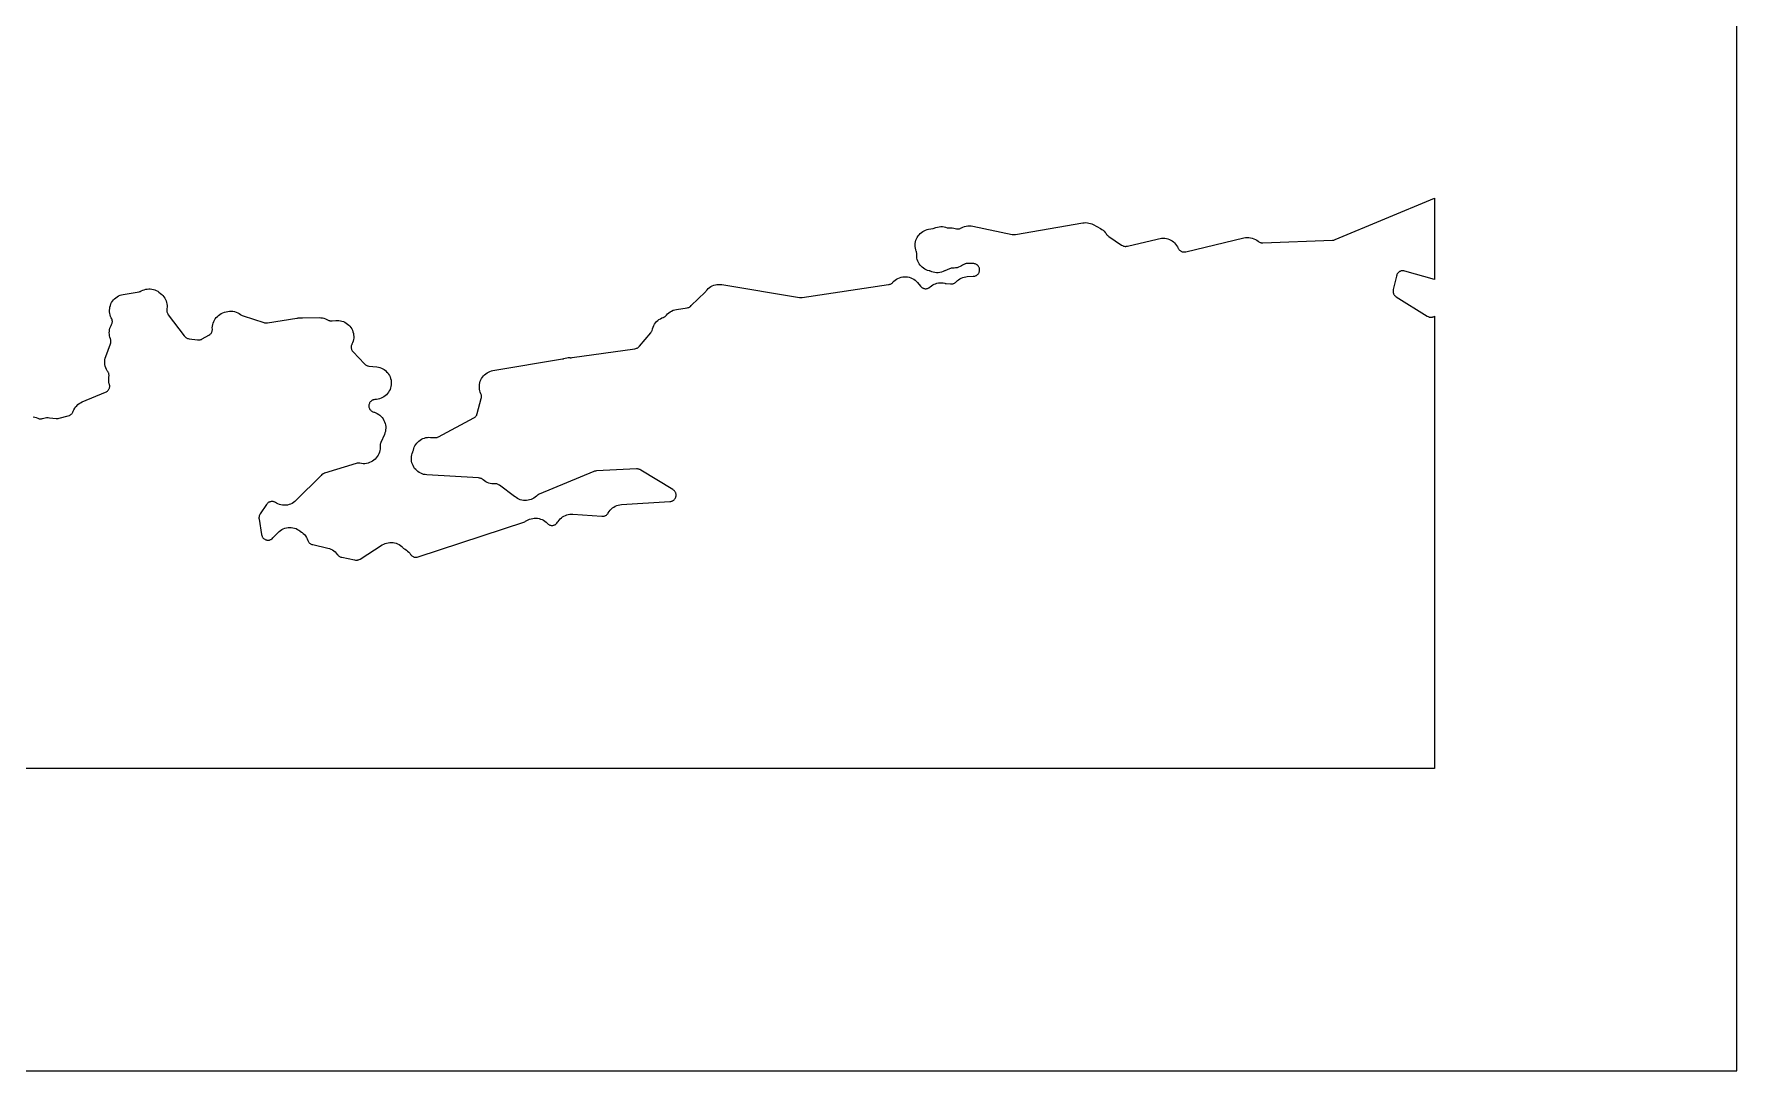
# Model space of a CAD drawing. Header units: metres. Extents: x 0 to 400, y 0 to 202.
# Drawn here: x 332.4 to 400, y 0 to 41.1 of the extents above; entities that cross this region are included whole.
import ezdxf

# ---------------------------------------------------------------- set-up
doc = ezdxf.new("R2010")
doc.units = ezdxf.units.M

msp = doc.modelspace()

# ---------------------------------------------------------------- linework, layer by layer
msp.add_lwpolyline([(400, 202.2006), (0, 202.2006), (0, -0.0004), (400, -0.0004), (400, 202.2006)], close=True)
msp.add_lwpolyline([(332.41, 25.9476), (332.472, 25.9356), (332.533, 25.9176), (332.591, 25.8936), (332.597, 25.8916), (332.624, 25.8806), (332.644, 25.8756), (332.671, 25.8716), (332.699, 25.8706), (332.722, 25.8716), (332.746, 25.8746), (332.773, 25.8816), (332.777, 25.8836), (332.832, 25.8996), (332.888, 25.9106), (332.945, 25.9176), (333.003, 25.9186), (333.06, 25.9146), (333.325, 25.8846), (333.361, 25.8826), (333.383, 25.8836), (333.408, 25.8866), (333.445, 25.8946), (333.805, 25.9906), (333.846, 26.0036), (333.867, 26.0126), (333.888, 26.0246), (333.909, 26.0386), (333.925, 26.0536), (333.945, 26.0736), (333.961, 26.0946), (333.974, 26.1136), (333.984, 26.1346), (333.999, 26.1726), (334.025, 26.2326), (334.058, 26.2896), (334.096, 26.3436), (334.139, 26.3926), (334.187, 26.4376), (334.239, 26.4776), (334.295, 26.5116), (334.355, 26.5396), (335.279, 26.9246), (335.314, 26.9416), (335.335, 26.9546), (335.357, 26.9716), (335.378, 26.9906), (335.391, 27.0046), (335.405, 27.0226), (335.418, 27.0466), (335.43, 27.0716), (335.438, 27.0926), (335.443, 27.1156), (335.447, 27.1406), (335.448, 27.1656), (335.447, 27.1906), (335.444, 27.2116), (335.437, 27.2406), (335.434, 27.2506), (335.43, 27.2656), (335.419, 27.3106), (335.41, 27.3716), (335.407, 27.4336), (335.41, 27.4946), (335.416, 27.5426), (335.418, 27.5556), (335.42, 27.5796), (335.42, 27.6056), (335.419, 27.6246), (335.414, 27.6496), (335.407, 27.6766), (335.399, 27.6966), (335.388, 27.7196), (335.372, 27.7446), (335.351, 27.7756), (335.319, 27.8326), (335.293, 27.8926), (335.273, 27.9556), (335.26, 28.0196), (335.253, 28.0846), (335.253, 28.1506), (335.259, 28.2156), (335.272, 28.2796), (335.292, 28.3426), (335.475, 28.8436), (335.487, 28.8826), (335.492, 28.9046), (335.494, 28.9276), (335.495, 28.9556), (335.493, 28.9786), (335.489, 29.0006), (335.48, 29.0296), (335.473, 29.0496), (335.454, 29.1066), (335.441, 29.1656), (335.433, 29.2256), (335.431, 29.2856), (335.434, 29.3456), (335.444, 29.4056), (335.458, 29.4636), (335.478, 29.5206), (335.503, 29.5756), (335.525, 29.6186), (335.537, 29.6456), (335.544, 29.6696), (335.55, 29.6966), (335.552, 29.7166), (335.552, 29.7386), (335.549, 29.7666), (335.545, 29.7926), (335.539, 29.8136), (335.529, 29.8366), (335.511, 29.8716), (335.485, 29.9296), (335.465, 29.9906), (335.451, 30.0526), (335.443, 30.1156), (335.441, 30.1796), (335.446, 30.2436), (335.456, 30.3056), (335.473, 30.3676), (335.496, 30.4266), (335.525, 30.4836), (335.559, 30.5376), (335.598, 30.5886), (335.642, 30.6346), (335.69, 30.6756), (335.742, 30.7126), (335.797, 30.7446), (335.856, 30.7706), (335.916, 30.7906), (335.978, 30.8036), (336.61, 30.9136), (336.646, 30.9216), (336.667, 30.9286), (336.689, 30.9376), (336.701, 30.9446), (336.756, 30.9716), (336.814, 30.9936), (336.874, 31.0096), (336.935, 31.0196), (336.997, 31.0246), (337.059, 31.0226), (337.12, 31.0156), (337.18, 31.0026), (337.239, 30.9836), (337.296, 30.9596), (337.351, 30.9296), (337.402, 30.8946), (337.466, 30.8466), (337.514, 30.8076), (337.558, 30.7626), (337.597, 30.7146), (337.632, 30.6626), (337.662, 30.6076), (337.686, 30.5506), (337.704, 30.4906), (337.717, 30.4296), (337.724, 30.3676), (337.725, 30.3056), (337.719, 30.2426), (337.712, 30.1856), (337.711, 30.1596), (337.713, 30.1356), (337.717, 30.1106), (337.725, 30.0836), (337.735, 30.0596), (337.747, 30.0366), (337.772, 29.9996), (338.404, 29.1596), (338.429, 29.1306), (338.448, 29.1116), (338.471, 29.0936), (338.49, 29.0806), (338.51, 29.0706), (338.535, 29.0606), (338.558, 29.0536), (338.597, 29.0466), (338.93, 29.0016), (338.971, 28.9986), (338.993, 28.9986), (339.015, 29.0006), (339.04, 29.0056), (339.063, 29.0126), (339.085, 29.0216), (339.118, 29.0386), (339.378, 29.1876), (339.414, 29.2106), (339.435, 29.2266), (339.451, 29.2426), (339.468, 29.2626), (339.482, 29.2836), (339.493, 29.3036), (339.504, 29.3286), (339.512, 29.3536), (339.517, 29.3766), (339.519, 29.4016), (339.519, 29.4216), (339.518, 29.4856), (339.523, 29.5486), (339.534, 29.6106), (339.552, 29.6716), (339.575, 29.7306), (339.603, 29.7866), (339.637, 29.8396), (339.676, 29.8896), (339.72, 29.9356), (339.768, 29.9766), (339.819, 30.0136), (339.874, 30.0446), (339.932, 30.0696), (340.007, 30.0986), (340.071, 30.1196), (340.136, 30.1336), (340.202, 30.1416), (340.268, 30.1416), (340.335, 30.1356), (340.4, 30.1226), (340.464, 30.1036), (340.525, 30.0766), (340.583, 30.0446), (340.638, 30.0066), (340.654, 29.9946), (340.678, 29.9796), (340.702, 29.9676), (340.742, 29.9516), (341.556, 29.6896), (341.593, 29.6796), (341.619, 29.6756), (341.642, 29.6736), (341.665, 29.6736), (341.705, 29.6786), (342.872, 29.8656), (342.873, 29.8656), (342.892, 29.8686), (342.926, 29.8746), (342.979, 29.8786), (343.033, 29.8796), (343.099, 29.8766), (343.76, 29.8856), (343.823, 29.8836), (343.886, 29.8746), (343.947, 29.8606), (344.006, 29.8406), (344.064, 29.8146), (344.108, 29.7896), (344.136, 29.7756), (344.161, 29.7656), (344.183, 29.7606), (344.211, 29.7556), (344.237, 29.7546), (344.277, 29.7566), (344.412, 29.7706), (344.475, 29.7746), (344.538, 29.7716), (344.601, 29.7636), (344.662, 29.7486), (344.722, 29.7276), (344.779, 29.7016), (344.834, 29.6696), (344.885, 29.6326), (344.933, 29.5906), (344.976, 29.5436), (345.014, 29.4936), (345.047, 29.4396), (345.075, 29.3826), (345.097, 29.3236), (345.114, 29.2626), (345.124, 29.2006), (345.128, 29.1366), (345.126, 29.0736), (345.118, 29.0116), (345.103, 28.9496), (345.083, 28.8896), (345.057, 28.8316), (345.047, 28.8116), (345.038, 28.7886), (345.031, 28.7656), (345.026, 28.7396), (345.025, 28.7176), (345.025, 28.6936), (345.028, 28.6676), (345.034, 28.6436), (345.042, 28.6166), (345.052, 28.5946), (345.064, 28.5736), (345.076, 28.5556), (345.103, 28.5256), (345.551, 28.0546), (345.581, 28.0266), (345.6, 28.0116), (345.622, 27.9986), (345.646, 27.9866), (345.669, 27.9776), (345.692, 27.9716), (345.733, 27.9656), (346.041, 27.9316), (346.104, 27.9216), (346.165, 27.9056), (346.225, 27.8836), (346.282, 27.8566), (346.336, 27.8226), (346.387, 27.7846), (346.433, 27.7416), (346.476, 27.6936), (346.513, 27.6426), (346.545, 27.5876), (346.572, 27.5306), (346.593, 27.4706), (346.608, 27.4086), (346.616, 27.3456), (346.619, 27.2816), (346.615, 27.2186), (346.605, 27.1556), (346.589, 27.0946), (346.568, 27.0346), (346.54, 26.9776), (346.507, 26.9236), (346.469, 26.8726), (346.426, 26.8256), (346.378, 26.7836), (346.327, 26.7456), (346.272, 26.7136), (346.214, 26.6866), (346.154, 26.6656), (346.093, 26.6516), (346.03, 26.6426), (345.971, 26.6366), (345.93, 26.6306), (345.905, 26.6246), (345.884, 26.6176), (345.863, 26.6076), (345.84, 26.5936), (345.818, 26.5776), (345.8, 26.5606), (345.785, 26.5446), (345.771, 26.5246), (345.757, 26.5016), (345.747, 26.4806), (345.738, 26.4546), (345.733, 26.4326), (345.729, 26.4076), (345.728, 26.3806), (345.729, 26.3566), (345.733, 26.3346), (345.739, 26.3096), (345.749, 26.2846), (345.759, 26.2626), (345.773, 26.2406), (345.787, 26.2216), (345.803, 26.2056), (345.823, 26.1886), (345.845, 26.1726), (345.864, 26.1606), (345.886, 26.1516), (345.924, 26.1386), (345.947, 26.1326), (346.006, 26.1106), (346.064, 26.0816), (346.118, 26.0486), (346.169, 26.0096), (346.215, 25.9656), (346.257, 25.9176), (346.294, 25.8656), (346.326, 25.8106), (346.352, 25.7516), (346.373, 25.6916), (346.387, 25.6286), (346.395, 25.5656), (346.397, 25.5016), (346.392, 25.4376), (346.382, 25.3746), (346.365, 25.3136), (346.342, 25.2536), (346.201, 24.9346), (346.185, 24.8946), (346.178, 24.8696), (346.174, 24.8456), (346.173, 24.8186), (346.175, 24.7616), (346.175, 24.7396), (346.175, 24.7386), (346.172, 24.6736), (346.162, 24.6096), (346.146, 24.5456), (346.123, 24.4846), (346.095, 24.4266), (346.061, 24.3706), (346.021, 24.3196), (345.976, 24.2716), (345.927, 24.2286), (345.874, 24.1916), (345.817, 24.1596), (345.758, 24.1326), (345.696, 24.1126), (345.632, 24.0996), (345.567, 24.0916), (345.502, 24.0906), (345.437, 24.0966), (345.373, 24.1086), (345.362, 24.1116), (345.336, 24.1156), (345.311, 24.1166), (345.287, 24.1156), (345.259, 24.1106), (345.218, 24.1006), (343.964, 23.7086), (343.928, 23.6946), (343.905, 23.6836), (343.885, 23.6716), (343.863, 23.6556), (343.832, 23.6276), (342.836, 22.6306), (342.788, 22.5876), (342.736, 22.5486), (342.681, 22.5156), (342.622, 22.4886), (342.561, 22.4666), (342.498, 22.4516), (342.433, 22.4426), (342.369, 22.4406), (342.304, 22.4446), (342.24, 22.4556), (342.178, 22.4726), (342.117, 22.4956), (342.059, 22.5246), (342.026, 22.5456), (341.994, 22.5636), (341.973, 22.5736), (341.952, 22.5806), (341.927, 22.5856), (341.901, 22.5886), (341.877, 22.5896), (341.855, 22.5886), (341.828, 22.5836), (341.805, 22.5776), (341.784, 22.5696), (341.762, 22.5596), (341.739, 22.5456), (341.721, 22.5316), (341.704, 22.5156), (341.688, 22.4986), (341.665, 22.4676), (341.418, 22.0976), (341.399, 22.0656), (341.389, 22.0446), (341.381, 22.0236), (341.375, 22.0026), (341.371, 21.9736), (341.369, 21.9516), (341.369, 21.9316), (341.374, 21.8936), (341.473, 21.2816), (341.482, 21.2416), (341.489, 21.2186), (341.499, 21.1956), (341.509, 21.1756), (341.523, 21.1556), (341.538, 21.1376), (341.555, 21.1206), (341.574, 21.1046), (341.596, 21.0906), (341.617, 21.0796), (341.638, 21.0706), (341.661, 21.0636), (341.682, 21.0586), (341.709, 21.0566), (341.736, 21.0556), (341.759, 21.0576), (341.781, 21.0616), (341.804, 21.0686), (341.828, 21.0786), (341.851, 21.0896), (341.867, 21.0996), (341.887, 21.1156), (341.918, 21.1446), (342.124, 21.3616), (342.171, 21.4056), (342.222, 21.4456), (342.276, 21.4796), (342.334, 21.5086), (342.395, 21.5316), (342.458, 21.5486), (342.522, 21.5586), (342.586, 21.5626), (342.651, 21.5596), (342.715, 21.5506), (342.778, 21.5356), (342.839, 21.5146), (342.897, 21.4866), (342.953, 21.4536), (342.985, 21.4296), (343.005, 21.4146), (343.057, 21.3786), (343.076, 21.3656), (343.127, 21.3226), (343.173, 21.2756), (343.214, 21.2226), (343.25, 21.1666), (343.28, 21.1076), (343.304, 21.0456), (343.305, 21.0426), (343.316, 21.0166), (343.327, 20.9966), (343.341, 20.9766), (343.359, 20.9546), (343.375, 20.9396), (343.396, 20.9226), (343.416, 20.9096), (343.438, 20.8986), (343.462, 20.8886), (343.501, 20.8786), (344.097, 20.7436), (344.161, 20.7256), (344.222, 20.7016), (344.281, 20.6706), (344.336, 20.6346), (344.388, 20.5926), (344.435, 20.5466), (344.477, 20.4946), (344.494, 20.4706), (344.511, 20.4516), (344.528, 20.4356), (344.547, 20.4206), (344.568, 20.4086), (344.592, 20.3966), (344.616, 20.3876), (344.655, 20.3766), (345.159, 20.2706), (345.199, 20.2646), (345.226, 20.2626), (345.248, 20.2636), (345.275, 20.2666), (345.296, 20.2716), (345.318, 20.2786), (345.342, 20.2896), (345.377, 20.3086), (346.261, 20.8656), (346.316, 20.8966), (346.374, 20.9226), (346.434, 20.9426), (346.497, 20.9566), (346.56, 20.9636), (346.623, 20.9656), (346.686, 20.9606), (346.749, 20.9496), (346.81, 20.9326), (346.869, 20.9096), (346.926, 20.8806), (346.98, 20.8466), (347.03, 20.8076), (347.076, 20.7636), (347.094, 20.7446), (347.112, 20.7286), (347.133, 20.7136), (347.169, 20.6936), (347.219, 20.6606), (347.266, 20.6236), (347.309, 20.5826), (347.349, 20.5376), (347.384, 20.4896), (347.387, 20.4836), (347.402, 20.4656), (347.419, 20.4486), (347.437, 20.4336), (347.46, 20.4176), (347.481, 20.4056), (347.501, 20.3966), (347.528, 20.3886), (347.55, 20.3836), (347.574, 20.3806), (347.597, 20.3806), (347.621, 20.3826), (347.647, 20.3866), (347.686, 20.3976), (351.909, 21.7906), (351.947, 21.8056), (351.971, 21.8176), (351.993, 21.8316), (352.048, 21.8616), (352.106, 21.8876), (352.166, 21.9066), (352.228, 21.9206), (352.29, 21.9276), (352.354, 21.9296), (352.417, 21.9246), (352.479, 21.9136), (352.54, 21.8966), (352.599, 21.8736), (352.655, 21.8456), (352.709, 21.8116), (352.759, 21.7726), (352.804, 21.7296), (352.824, 21.7086), (352.842, 21.6936), (352.863, 21.6786), (352.883, 21.6676), (352.904, 21.6576), (352.929, 21.6496), (352.954, 21.6436), (352.977, 21.6416), (352.999, 21.6406), (353.026, 21.6426), (353.052, 21.6466), (353.072, 21.6516), (353.093, 21.6596), (353.115, 21.6696), (353.138, 21.6836), (353.158, 21.6986), (353.175, 21.7146), (353.191, 21.7316), (353.216, 21.7656), (353.242, 21.8036), (353.279, 21.8526), (353.32, 21.8986), (353.366, 21.9396), (353.415, 21.9766), (353.467, 22.0086), (353.523, 22.0356), (353.58, 22.0566), (353.639, 22.0726), (353.7, 22.0826), (353.761, 22.0876), (353.822, 22.0856), (354.972, 22.0076), (355.013, 22.0066), (355.036, 22.0076), (355.058, 22.0116), (355.084, 22.0196), (355.109, 22.0296), (355.13, 22.0406), (355.149, 22.0526), (355.17, 22.0696), (355.188, 22.0866), (355.203, 22.1046), (355.217, 22.1256), (355.224, 22.1376), (355.258, 22.1936), (355.298, 22.2446), (355.343, 22.2926), (355.392, 22.3356), (355.445, 22.3726), (355.502, 22.4046), (355.561, 22.4306), (355.623, 22.4516), (355.687, 22.4646), (355.751, 22.4726), (357.666, 22.5926), (357.707, 22.5966), (357.733, 22.6026), (357.754, 22.6086), (357.774, 22.6176), (357.801, 22.6326), (357.821, 22.6456), (357.837, 22.6596), (357.855, 22.6776), (357.87, 22.6966), (357.883, 22.7166), (357.895, 22.7386), (357.904, 22.7606), (357.911, 22.7856), (357.916, 22.8086), (357.918, 22.8326), (357.918, 22.8576), (357.916, 22.8816), (357.91, 22.9076), (357.904, 22.9296), (357.895, 22.9506), (357.884, 22.9716), (357.869, 22.9936), (357.854, 23.0126), (357.836, 23.0296), (357.818, 23.0456), (357.785, 23.0676), (356.514, 23.8386), (356.481, 23.8576), (356.46, 23.8656), (356.432, 23.8746), (356.407, 23.8796), (356.384, 23.8816), (356.344, 23.8816), (354.759, 23.8036), (354.724, 23.8006), (354.702, 23.7966), (354.681, 23.7916), (354.649, 23.7796), (352.483, 22.8786), (352.444, 22.8596), (352.424, 22.8476), (352.406, 22.8336), (352.374, 22.8046), (352.327, 22.7636), (352.275, 22.7286), (352.221, 22.6986), (352.164, 22.6736), (352.105, 22.6546), (352.044, 22.6406), (351.982, 22.6336), (351.92, 22.6316), (351.858, 22.6366), (351.796, 22.6466), (351.736, 22.6626), (351.678, 22.6846), (351.622, 22.7116), (351.569, 22.7446), (351.534, 22.7706), (351.519, 22.7816), (351.517, 22.7836), (351.507, 22.7916), (350.911, 23.2356), (350.877, 23.2586), (350.855, 23.2706), (350.833, 23.2806), (350.81, 23.2876), (350.786, 23.2926), (350.761, 23.2956), (350.739, 23.2956), (350.735, 23.2956), (350.672, 23.2936), (350.609, 23.2976), (350.546, 23.3086), (350.485, 23.3246), (350.426, 23.3466), (350.369, 23.3746), (350.315, 23.4086), (350.264, 23.4466), (350.237, 23.4706), (350.213, 23.4866), (350.192, 23.4986), (350.171, 23.5076), (350.144, 23.5156), (350.123, 23.5206), (350.084, 23.5246), (348.024, 23.6486), (347.962, 23.6556), (347.901, 23.6686), (347.841, 23.6866), (347.784, 23.7106), (347.729, 23.7406), (347.677, 23.7746), (347.629, 23.8146), (347.585, 23.8586), (347.545, 23.9066), (347.51, 23.9576), (347.48, 24.0126), (347.456, 24.0696), (347.437, 24.1296), (347.424, 24.1906), (347.416, 24.2526), (347.415, 24.3146), (347.42, 24.3766), (347.431, 24.4386), (347.448, 24.4986), (347.47, 24.5566), (347.479, 24.5776), (347.487, 24.6006), (347.493, 24.6276), (347.509, 24.6876), (347.53, 24.7456), (347.557, 24.8006), (347.589, 24.8536), (347.626, 24.9026), (347.668, 24.9486), (347.713, 24.9906), (347.763, 25.0276), (347.816, 25.0596), (347.871, 25.0866), (347.929, 25.1076), (347.989, 25.1236), (348.05, 25.1336), (348.111, 25.1386), (348.173, 25.1366), (348.326, 25.1256), (348.364, 25.1246), (348.387, 25.1256), (348.409, 25.1296), (348.434, 25.1366), (348.455, 25.1436), (348.487, 25.1586), (349.887, 25.9056), (349.923, 25.9266), (349.941, 25.9396), (349.96, 25.9576), (349.977, 25.9766), (349.992, 25.9986), (350.006, 26.0216), (350.016, 26.0446), (350.029, 26.0856), (350.185, 26.6816), (350.194, 26.7216), (350.197, 26.7466), (350.197, 26.7696), (350.196, 26.7916), (350.192, 26.8136), (350.185, 26.8366), (350.174, 26.8666), (350.173, 26.8666), (350.149, 26.9256), (350.13, 26.9856), (350.118, 27.0476), (350.111, 27.1096), (350.111, 27.1726), (350.116, 27.2356), (350.128, 27.2976), (350.146, 27.3586), (350.169, 27.4166), (350.198, 27.4726), (350.233, 27.5256), (350.272, 27.5756), (350.316, 27.6206), (350.364, 27.6606), (350.416, 27.6966), (350.471, 27.7276), (350.529, 27.7526), (350.589, 27.7726), (350.651, 27.7856), (353.407, 28.2486), (353.443, 28.2566), (353.465, 28.2646), (353.522, 28.2806), (353.58, 28.2916), (353.64, 28.2976), (353.699, 28.2976), (353.711, 28.2966), (353.747, 28.2966), (353.789, 28.3006), (356.279, 28.6516), (356.322, 28.6606), (356.348, 28.6686), (356.369, 28.6766), (356.393, 28.6906), (356.417, 28.7066), (356.436, 28.7226), (356.464, 28.7536), (356.908, 29.2766), (356.932, 29.3086), (356.946, 29.3306), (356.957, 29.3536), (356.966, 29.3786), (356.98, 29.4306), (356.981, 29.4336), (356.984, 29.4476), (357.003, 29.5096), (357.029, 29.5686), (357.061, 29.6246), (357.098, 29.6766), (357.14, 29.7256), (357.186, 29.7696), (357.237, 29.8096), (357.292, 29.8436), (357.349, 29.8726), (357.41, 29.8956), (357.416, 29.8976), (357.439, 29.9066), (357.462, 29.9196), (357.48, 29.9316), (357.498, 29.9466), (357.517, 29.9666), (357.529, 29.9806), (357.574, 30.0306), (357.625, 30.0756), (357.679, 30.1146), (357.738, 30.1476), (357.799, 30.1756), (357.863, 30.1956), (357.929, 30.2096), (358.352, 30.2766), (358.393, 30.2846), (358.417, 30.2926), (358.442, 30.3036), (358.465, 30.3166), (358.487, 30.3326), (358.518, 30.3606), (359.064, 30.8986), (359.092, 30.9286), (359.103, 30.9436), (359.144, 30.9936), (359.19, 31.0386), (359.24, 31.0796), (359.294, 31.1146), (359.351, 31.1446), (359.411, 31.1686), (359.473, 31.1866), (359.536, 31.1986), (359.6, 31.2046), (359.665, 31.2036), (359.729, 31.1956), (362.808, 30.6856), (362.851, 30.6816), (362.879, 30.6806), (362.921, 30.6846), (366.337, 31.1956), (366.375, 31.2026), (366.4, 31.2106), (366.422, 31.2196), (366.445, 31.2316), (366.465, 31.2446), (366.482, 31.2586), (366.508, 31.2856), (366.512, 31.2896), (366.557, 31.3356), (366.607, 31.3776), (366.661, 31.4136), (366.719, 31.4446), (366.779, 31.4696), (366.841, 31.4876), (366.905, 31.5006), (366.97, 31.5056), (367.035, 31.5056), (367.1, 31.4986), (367.163, 31.4846), (367.225, 31.4646), (367.285, 31.4386), (367.342, 31.4066), (367.395, 31.3696), (367.444, 31.3266), (367.489, 31.2796), (367.613, 31.1336), (367.642, 31.1026), (367.66, 31.0866), (367.679, 31.0736), (367.698, 31.0616), (367.717, 31.0526), (367.742, 31.0446), (367.77, 31.0376), (367.791, 31.0346), (367.813, 31.0336), (367.84, 31.0346), (367.861, 31.0376), (367.885, 31.0436), (367.91, 31.0516), (367.931, 31.0616), (367.951, 31.0736), (367.969, 31.0866), (367.995, 31.1086), (368.043, 31.1476), (368.095, 31.1806), (368.15, 31.2086), (368.207, 31.2326), (368.266, 31.2496), (368.326, 31.2616), (368.387, 31.2676), (368.449, 31.2676), (368.51, 31.2626), (368.571, 31.2506), (368.595, 31.2456), (368.634, 31.2406), (368.807, 31.2266), (368.844, 31.2256), (368.868, 31.2276), (368.895, 31.2316), (368.917, 31.2366), (368.938, 31.2446), (368.957, 31.2536), (368.98, 31.2676), (369, 31.2826), (369.018, 31.2986), (369.03, 31.3106), (369.074, 31.3536), (369.123, 31.3916), (369.174, 31.4256), (369.229, 31.4546), (369.287, 31.4776), (369.346, 31.4956), (369.407, 31.5076), (369.468, 31.5136), (369.702, 31.5256), (369.743, 31.5296), (369.768, 31.5356), (369.794, 31.5426), (369.816, 31.5526), (369.836, 31.5636), (369.857, 31.5776), (369.876, 31.5936), (369.894, 31.6126), (369.912, 31.6336), (369.923, 31.6516), (369.933, 31.6726), (369.944, 31.6986), (369.951, 31.7236), (369.956, 31.7496), (369.957, 31.7706), (369.956, 31.7946), (369.953, 31.8226), (369.947, 31.8486), (369.939, 31.8726), (369.93, 31.8916), (369.917, 31.9146), (369.903, 31.9346), (369.886, 31.9536), (369.865, 31.9736), (369.85, 31.9846), (369.827, 31.9986), (369.802, 32.0106), (369.78, 32.0186), (369.753, 32.0256), (369.73, 32.0286), (369.692, 32.0306), (369.463, 32.0306), (369.422, 32.0286), (369.401, 32.0256), (369.379, 32.0196), (369.351, 32.0096), (369.329, 31.9996), (369.306, 31.9856), (369.284, 31.9696), (369.233, 31.9366), (369.179, 31.9086), (369.123, 31.8856), (369.064, 31.8676), (369.005, 31.8556), (368.944, 31.8486), (368.883, 31.8476), (368.882, 31.8476), (368.855, 31.8466), (368.831, 31.8426), (368.805, 31.8356), (368.766, 31.8216), (368.574, 31.7396), (368.568, 31.7366), (368.566, 31.7356), (368.54, 31.7246), (368.506, 31.7096), (368.444, 31.6896), (368.379, 31.6756), (368.314, 31.6686), (368.249, 31.6686), (368.184, 31.6746), (368.119, 31.6866), (368.057, 31.7056), (368.003, 31.7276), (367.996, 31.7306), (367.981, 31.7356), (367.951, 31.7426), (367.892, 31.7606), (367.835, 31.7836), (367.781, 31.8126), (367.729, 31.8456), (367.681, 31.8836), (367.637, 31.9266), (367.597, 31.9726), (367.562, 32.0226), (367.531, 32.0766), (367.506, 32.1316), (367.486, 32.1896), (367.472, 32.2496), (367.463, 32.3106), (367.46, 32.3716), (367.46, 32.3746), (367.46, 32.3816), (367.461, 32.4396), (367.459, 32.4636), (367.455, 32.4856), (367.447, 32.5116), (367.444, 32.5196), (367.424, 32.5796), (367.41, 32.6416), (367.402, 32.7046), (367.4, 32.7676), (367.405, 32.8316), (367.415, 32.8936), (367.432, 32.9546), (367.454, 33.0146), (367.483, 33.0706), (367.516, 33.1246), (367.555, 33.1746), (367.598, 33.2216), (367.646, 33.2626), (367.698, 33.2996), (367.753, 33.3316), (367.811, 33.3576), (367.871, 33.3776), (367.932, 33.3926), (368.108, 33.4236), (368.148, 33.4336), (368.174, 33.4416), (368.222, 33.4616), (368.285, 33.4796), (368.349, 33.4916), (368.414, 33.4966), (368.48, 33.4946), (368.545, 33.4866), (368.609, 33.4726), (368.67, 33.4516), (368.671, 33.4516), (368.687, 33.4476), (368.71, 33.4436), (368.734, 33.4426), (368.778, 33.4446), (368.811, 33.4456), (368.813, 33.4456), (368.871, 33.4426), (368.929, 33.4356), (368.986, 33.4216), (369.039, 33.4076), (369.06, 33.4036), (369.08, 33.4026), (369.109, 33.4036), (369.132, 33.4056), (369.155, 33.4116), (369.18, 33.4196), (369.2, 33.4286), (369.236, 33.4486), (369.296, 33.4786), (369.359, 33.5026), (369.424, 33.5196), (369.49, 33.5296), (369.557, 33.5326), (369.623, 33.5286), (369.689, 33.5186), (371.251, 33.1876), (371.29, 33.1806), (371.311, 33.1796), (371.336, 33.1806), (371.377, 33.1856), (374.045, 33.6446), (374.107, 33.6516), (374.168, 33.6536), (374.23, 33.6496), (374.291, 33.6386), (374.351, 33.6236), (374.409, 33.6016), (374.465, 33.5746), (374.755, 33.4166), (374.806, 33.3856), (374.853, 33.3506), (374.898, 33.3116), (374.938, 33.2676), (374.974, 33.2216), (374.995, 33.1886), (375.014, 33.1636), (375.033, 33.1426), (375.05, 33.1276), (375.082, 33.1026), (375.588, 32.7636), (375.625, 32.7416), (375.648, 32.7306), (375.671, 32.7226), (375.697, 32.7166), (375.725, 32.7136), (375.751, 32.7126), (375.775, 32.7146), (375.817, 32.7216), (376.996, 32.9966), (377.055, 33.0126), (377.116, 33.0276), (377.178, 33.0356), (377.241, 33.0376), (377.303, 33.0336), (377.365, 33.0236), (377.425, 33.0076), (377.484, 32.9866), (377.54, 32.9596), (377.594, 32.9266), (377.644, 32.8896), (377.69, 32.8476), (377.732, 32.8016), (377.77, 32.7506), (377.802, 32.6976), (377.818, 32.6636), (377.82, 32.6596), (377.829, 32.6406), (377.841, 32.6176), (377.854, 32.5996), (377.871, 32.5766), (377.887, 32.5606), (377.907, 32.5436), (377.927, 32.5296), (377.949, 32.5186), (377.972, 32.5076), (377.994, 32.5006), (378.017, 32.4956), (378.042, 32.4936), (378.069, 32.4926), (378.094, 32.4946), (378.133, 32.5016), (380.443, 33.0466), (380.509, 33.0586), (380.575, 33.0636), (380.641, 33.0616), (380.707, 33.0536), (380.772, 33.0376), (380.835, 33.0166), (380.895, 32.9886), (380.952, 32.9546), (381.005, 32.9146), (381.017, 32.9046), (381.036, 32.8926), (381.06, 32.8796), (381.086, 32.8676), (381.108, 32.8606), (381.128, 32.8566), (381.152, 32.8546), (381.195, 32.8536), (383.953, 32.9556), (383.989, 32.9586), (384.009, 32.9616), (384.033, 32.9686), (384.067, 32.9806), (388, 34.6196), (388, 31.3976), (386.825, 31.7306), (386.782, 31.7406), (386.757, 31.7436), (386.734, 31.7436), (386.707, 31.7416), (386.683, 31.7376), (386.659, 31.7306), (386.636, 31.7216), (386.613, 31.7096), (386.59, 31.6936), (386.572, 31.6796), (386.556, 31.6636), (386.537, 31.6406), (386.523, 31.6186), (386.512, 31.5976), (386.503, 31.5756), (386.491, 31.5356), (386.366, 31.0036), (386.359, 30.9676), (386.357, 30.9426), (386.357, 30.9166), (386.359, 30.8956), (386.364, 30.8706), (386.37, 30.8506), (386.381, 30.8266), (386.392, 30.8036), (386.405, 30.7846), (386.42, 30.7656), (386.436, 30.7496), (386.456, 30.7326), (386.488, 30.7096), (387.711, 29.9446), (387.746, 29.9246), (387.774, 29.9126), (387.796, 29.9056), (387.817, 29.9016), (387.844, 29.8986), (387.872, 29.8976), (387.896, 29.8996), (387.919, 29.9046), (387.942, 29.9106), (387.964, 29.9196), (387.989, 29.9326), (388, 29.9406), (388, 11.9996), (304.229, 11.9996)])

doc.saveas('drawing.dxf')
